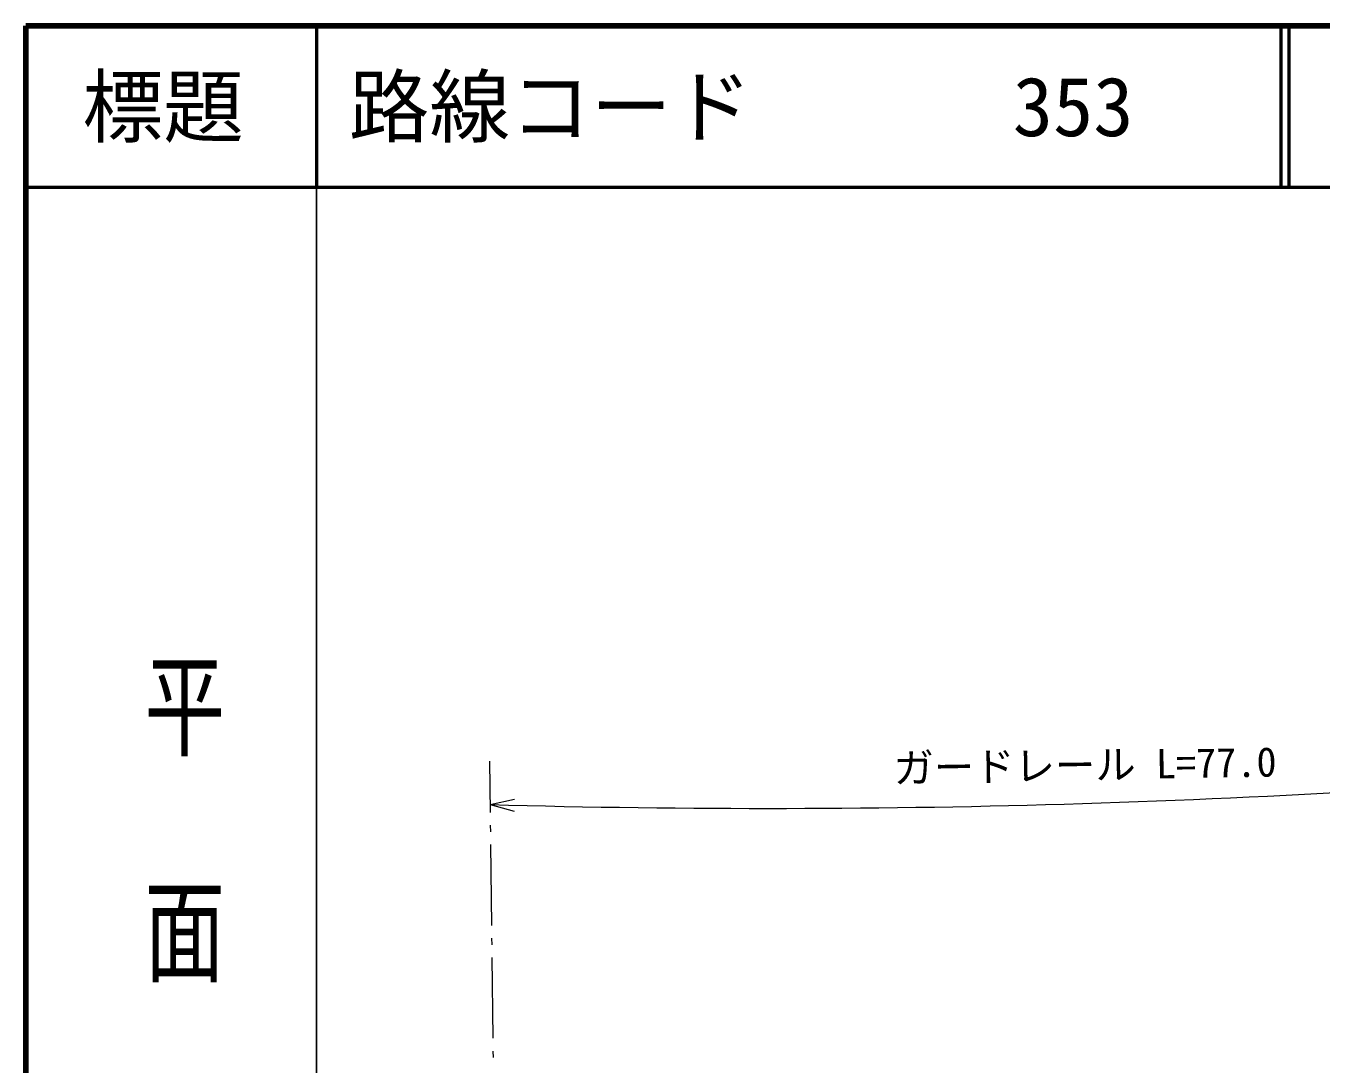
# Model space of a CAD drawing. Units: millimetres, scale not verified. Extents: x 40000 to 680000, y 20000 to 380000.
# Drawn here: x 40000 to 120244, y 315662 to 380000 of the extents above; entities that cross this region are included whole.
import ezdxf
from ezdxf.enums import TextEntityAlignment as Align

# ---------------------------------------------------------------- set-up
doc = ezdxf.new("R2010")
doc.units = ezdxf.units.MM
doc.header["$LTSCALE"] = 1000
for name, color, linetype, lineweight in [('M-BMK-HTXT', 7, 'Continuous', 13), ('M-STR-HTXT', 7, 'Continuous', 13), ('M-TTL', 2, 'Continuous', 140), ('M-TTL-BAND', 7, 'Continuous', 25), ('M-TTL-LINE', 7, 'Continuous', 50)]:
    doc.layers.add(name, color=color, linetype=linetype, lineweight=lineweight)
doc.layers.add('M-TTL-TXT', color=7, linetype='Continuous')
doc.styles.add('@ＭＳ ゴシック', font='')
doc.styles.add('ＭＳ ゴシック', font='')
doc.styles.get('@ＭＳ ゴシック').set_extended_font_data('@MS Gothic')
doc.styles.get('ＭＳ ゴシック').set_extended_font_data('MS Gothic')

msp = doc.modelspace()

# ---------------------------------------------------------------- linework, layer by layer
at = {"layer": 'M-BMK-HTXT'}
for p, q in [((68722, 334442), (68761, 331261)), ((68770, 330461), (68775, 330061)), ((68785, 329261), (68845, 324261)), ((68855, 323461), (68860, 323061)), ((68869, 322261), (68930, 317262)), ((68939, 316462), (68944, 316062))]:
    msp.add_line(p, q, dxfattribs=at)
at = {"layer": 'M-STR-HTXT'}
for q in [(70265, 332078), (70244, 331328)]:
    msp.add_line((68755, 331744), q, dxfattribs=at)
msp.add_arc((85949, 956836), 625328, 268.4244, 275.15266, dxfattribs=at)
at = {"layer": 'M-TTL'}
for p, q in [((40000, 380000), (40000, 20000)), ((680000, 380000), (40000, 380000))]:
    msp.add_line(p, q, dxfattribs=at)
at = {"layer": 'M-TTL-BAND'}
msp.add_line((58000, 370000), (58000, 20000), dxfattribs=at)
at = {"layer": 'M-TTL-LINE'}
for p, q in [((58000, 380000), (58000, 370000)), ((117750, 380000), (117750, 370000)), ((118250, 380000), (118250, 370000)), ((40000, 370000), (680000, 370000))]:
    msp.add_line(p, q, dxfattribs=at)

# ---------------------------------------------------------------- texts
at = {"layer": 'M-STR-HTXT', "style": 'ＭＳ ゴシック'}
msp.add_text('ガードレール L=77.0', height=1833, rotation=0.964, dxfattribs=at).set_placement((105646, 332734), align=Align.BOTTOM_CENTER)
at = {"layer": 'M-TTL-BAND', "style": '@ＭＳ ゴシック', "width": 1.4}
msp.add_text('平  面  図', height=3666, rotation=270, dxfattribs=at).set_placement((49777, 306475), align=Align.MIDDLE_RIGHT)
at = {"layer": 'M-TTL-TXT', "style": 'ＭＳ ゴシック'}
msp.add_text('標題', height=3666, dxfattribs=at).set_placement((48500, 375000), align=Align.MIDDLE_CENTER)
for s, p in [('路線コード', (60000, 375000)), ('353', (101142, 375000))]:
    msp.add_text(s, height=3666, dxfattribs=at).set_placement(p, align=Align.MIDDLE_LEFT)

doc.saveas('drawing.dxf')
